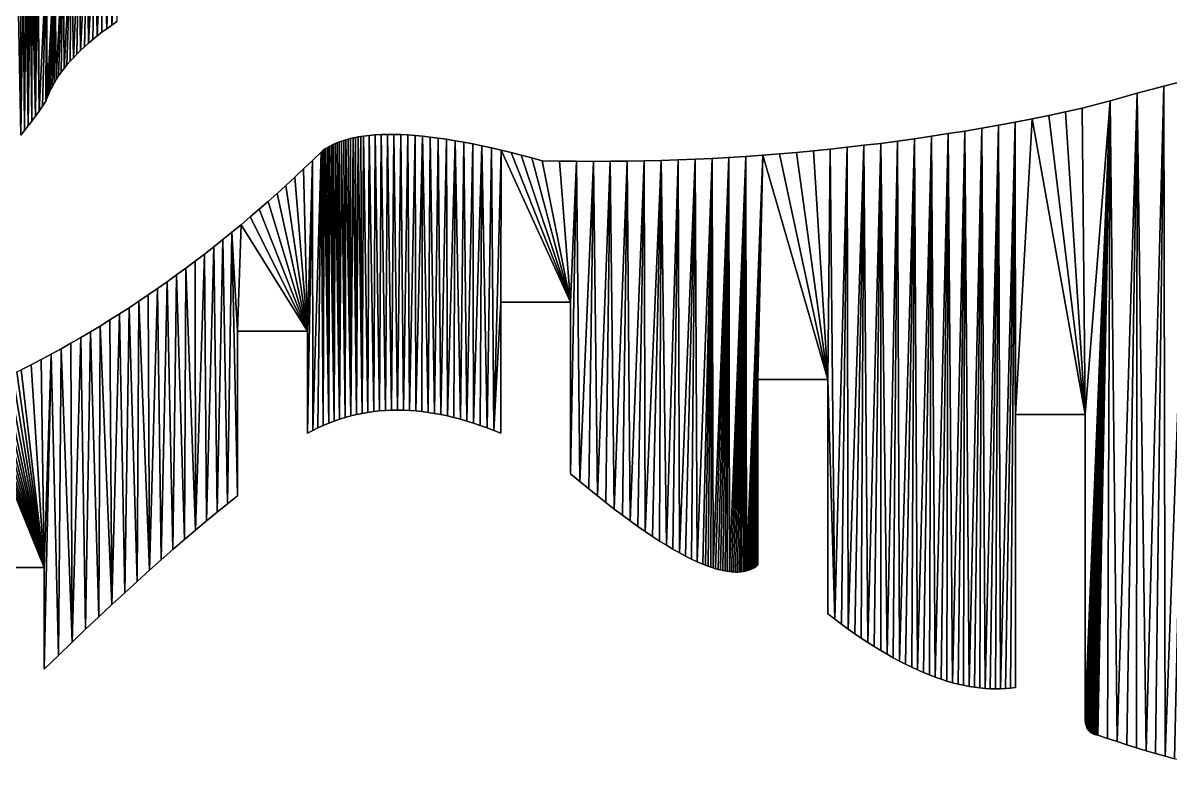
# Model space of a CAD drawing. Extents: x 10 to 917, y 10 to 841.
# Drawn here: x 205.9 to 310, y 140.1 to 209.5 of the extents above; entities that cross this region are included whole.
import ezdxf

# ---------------------------------------------------------------- set-up
doc = ezdxf.new("R2010")
doc.units = 0
doc.header["$MEASUREMENT"] = 0
doc.layers.get('0').update_dxf_attribs({"linetype": 'CONTINUOUS'})

msp = doc.modelspace()

# ---------------------------------------------------------------- linework, layer by layer
for p, q in [((213.53, 208.97), (213.99, 209.3)), ((213.99, 209.3), (214.46, 209.63)), ((212.27, 207.99), (212.68, 208.32)), ((212.68, 208.32), (213.1, 208.65)), ((213.1, 208.65), (213.53, 208.97)), ((211.16, 207), (211.51, 207.33)), ((211.51, 207.33), (211.88, 207.66)), ((211.88, 207.66), (212.27, 207.99)), ((209.92, 205.68), (210.21, 206.01)), ((210.21, 206.01), (210.51, 206.34)), ((210.51, 206.34), (210.83, 206.67)), ((210.83, 206.67), (211.16, 207)), ((209.17, 204.7), (209.41, 205.03)), ((209.41, 205.03), (209.66, 205.36)), ((209.66, 205.36), (209.92, 205.68)), ((208.58, 203.71), (208.76, 204.04)), ((208.76, 204.04), (208.96, 204.37)), ((208.96, 204.37), (209.17, 204.7)), ((311.76, 204.36), (309.4, 203.75)), ((208.14, 202.72), (208.27, 203.05)), ((208.27, 203.05), (208.41, 203.38)), ((208.41, 203.38), (208.58, 203.71)), ((306.99, 203.11), (304.52, 202.44)), ((309.4, 203.75), (306.99, 203.11)), ((207.4, 201.48), (207.71, 201.94)), ((207.71, 201.94), (208.02, 202.39)), ((208.02, 202.39), (208.14, 202.72)), ((304.52, 202.44), (302, 201.75)), ((206.75, 200.59), (207.08, 201.04)), ((207.08, 201.04), (207.4, 201.48)), ((297.44, 200.8), (295.92, 200.5)), ((298.96, 201.1), (297.44, 200.8)), ((300.48, 201.42), (298.96, 201.1)), ((302, 201.75), (300.48, 201.42)), ((205.74, 199.3), (206.08, 199.73)), ((206.08, 199.73), (206.42, 200.16)), ((206.42, 200.16), (206.75, 200.59)), ((292.88, 199.95), (291.35, 199.69)), ((294.4, 200.22), (292.88, 199.95)), ((295.92, 200.5), (294.4, 200.22)), ((234.62, 198.7), (234.43, 198.63)), ((234.82, 198.77), (234.62, 198.7)), ((235.02, 198.84), (234.82, 198.77)), ((235.22, 198.9), (235.02, 198.84)), ((235.44, 198.96), (235.22, 198.9)), ((235.65, 199.02), (235.44, 198.96)), ((235.88, 199.07), (235.65, 199.02)), ((236.1, 199.11), (235.88, 199.07)), ((236.34, 199.16), (236.1, 199.11)), ((236.58, 199.2), (236.34, 199.16)), ((236.82, 199.23), (236.58, 199.2)), ((237.33, 199.29), (236.82, 199.23)), ((237.86, 199.34), (237.33, 199.29)), ((238.41, 199.37), (237.86, 199.34)), ((238.98, 199.38), (238.41, 199.37)), ((239.57, 199.38), (238.98, 199.38)), ((240.19, 199.36), (239.57, 199.38)), ((240.83, 199.33), (240.19, 199.36)), ((241.49, 199.28), (240.83, 199.33)), ((242.17, 199.22), (241.49, 199.28)), ((242.87, 199.14), (242.17, 199.22)), ((243.6, 199.05), (242.87, 199.14)), ((244.35, 198.94), (243.6, 199.05)), ((245.12, 198.81), (244.35, 198.94)), ((245.91, 198.67), (245.12, 198.81)), ((285.25, 198.78), (283.73, 198.57)), ((286.78, 198.99), (285.25, 198.78)), ((288.31, 199.21), (286.78, 198.99)), ((289.83, 199.45), (288.31, 199.21)), ((291.35, 199.69), (289.83, 199.45)), ((232.97, 197.78), (232.18, 197.01)), ((233.11, 197.89), (232.97, 197.78)), ((233.26, 198), (233.11, 197.89)), ((233.41, 198.1), (233.26, 198)), ((233.57, 198.2), (233.41, 198.1)), ((233.73, 198.29), (233.57, 198.2)), ((233.9, 198.38), (233.73, 198.29)), ((234.07, 198.47), (233.9, 198.38)), ((234.25, 198.55), (234.07, 198.47)), ((234.43, 198.63), (234.25, 198.55)), ((246.72, 198.52), (245.91, 198.67)), ((247.56, 198.34), (246.72, 198.52)), ((248.42, 198.16), (247.56, 198.34)), ((249.3, 197.96), (248.42, 198.16)), ((250.2, 197.74), (249.3, 197.96)), ((251.12, 197.5), (250.2, 197.74)), ((276.08, 197.74), (274.55, 197.61)), ((277.61, 197.89), (276.08, 197.74)), ((279.14, 198.04), (277.61, 197.89)), ((280.67, 198.21), (279.14, 198.04)), ((282.2, 198.39), (280.67, 198.21)), ((283.73, 198.57), (282.2, 198.39)), ((232.18, 197.01), (231.39, 196.25)), ((252.07, 197.26), (251.12, 197.5)), ((253.03, 196.99), (252.07, 197.26)), ((254.58, 196.96), (253.03, 196.99)), ((256.12, 196.94), (254.58, 196.96)), ((257.66, 196.93), (256.12, 196.94)), ((259.2, 196.94), (257.66, 196.93)), ((260.74, 196.95), (259.2, 196.94)), ((262.27, 196.98), (260.74, 196.95)), ((263.81, 197.02), (262.27, 196.98)), ((265.35, 197.07), (263.81, 197.02)), ((266.88, 197.13), (265.35, 197.07)), ((268.42, 197.2), (266.88, 197.13)), ((269.95, 197.29), (268.42, 197.2)), ((271.49, 197.39), (269.95, 197.29)), ((273.02, 197.49), (271.49, 197.39)), ((274.55, 197.61), (273.02, 197.49)), ((231.39, 196.25), (230.59, 195.5)), ((229.78, 194.75), (228.98, 194.02)), ((230.59, 195.5), (229.78, 194.75)), ((228.98, 194.02), (228.17, 193.3)), ((227.35, 192.59), (226.54, 191.89)), ((228.17, 193.3), (227.35, 192.59)), ((226.54, 191.89), (225.72, 191.19)), ((224.89, 190.51), (224.06, 189.84)), ((225.72, 191.19), (224.89, 190.51)), ((224.06, 189.84), (223.23, 189.18)), ((222.39, 188.52), (221.55, 187.88)), ((223.23, 189.18), (222.39, 188.52)), ((220.71, 187.25), (219.86, 186.63)), ((221.55, 187.88), (220.71, 187.25)), ((219.86, 186.63), (219.01, 186.01)), ((218.15, 185.41), (217.29, 184.82)), ((219.01, 186.01), (218.15, 185.41)), ((216.43, 184.24), (215.56, 183.66)), ((217.29, 184.82), (216.43, 184.24)), ((249.26, 172.27), (249.26, 184.15)), ((249.26, 184.15), (255.6, 184.15)), ((255.6, 184.15), (255.6, 168.58)), ((214.69, 183.1), (213.82, 182.55)), ((215.56, 183.66), (214.69, 183.1)), ((213.82, 182.55), (212.94, 182)), ((212.06, 181.47), (211.17, 180.95)), ((212.94, 182), (212.06, 181.47)), ((225.39, 166.6), (225.39, 181.52)), ((225.39, 181.52), (231.73, 181.52)), ((231.73, 181.52), (231.73, 172.27)), ((210.28, 180.44), (209.39, 179.93)), ((211.17, 180.95), (210.28, 180.44)), ((207.59, 178.96), (206.69, 178.48)), ((208.49, 179.44), (207.59, 178.96)), ((209.39, 179.93), (208.49, 179.44)), ((206.69, 178.48), (205.78, 178.02)), ((272.59, 160.34), (272.59, 177.14)), ((272.59, 177.14), (278.93, 177.14)), ((278.93, 177.14), (278.93, 155.88)), ((235.15, 173.71), (235.66, 173.85)), ((235.66, 173.85), (236.17, 173.97)), ((236.17, 173.97), (236.69, 174.08)), ((236.69, 174.08), (237.21, 174.17)), ((237.21, 174.17), (237.74, 174.24)), ((237.74, 174.24), (238.27, 174.3)), ((238.27, 174.3), (238.81, 174.34)), ((238.81, 174.34), (239.35, 174.37)), ((239.35, 174.37), (239.89, 174.37)), ((239.89, 174.37), (240.44, 174.37)), ((240.44, 174.37), (241, 174.34)), ((241, 174.34), (241.55, 174.3)), ((241.55, 174.3), (242.12, 174.24)), ((242.12, 174.24), (242.69, 174.17)), ((242.69, 174.17), (243.26, 174.08)), ((243.26, 174.08), (243.84, 173.97)), ((243.84, 173.97), (244.42, 173.85)), ((244.42, 173.85), (245.01, 173.71)), ((295.93, 149.21), (295.93, 173.98)), ((295.93, 173.98), (302.27, 173.98)), ((302.27, 173.98), (302.27, 146.8)), ((232.21, 172.52), (232.69, 172.76)), ((232.69, 172.76), (233.17, 172.98)), ((233.17, 172.98), (233.66, 173.19)), ((233.66, 173.19), (234.15, 173.38)), ((234.15, 173.38), (234.65, 173.55)), ((234.65, 173.55), (235.15, 173.71)), ((245.01, 173.71), (245.6, 173.55)), ((245.6, 173.55), (246.2, 173.38)), ((246.2, 173.38), (246.8, 173.19)), ((246.8, 173.19), (247.41, 172.98)), ((247.41, 172.98), (248.02, 172.76)), ((248.02, 172.76), (248.64, 172.52)), ((231.73, 172.27), (232.21, 172.52)), ((248.64, 172.52), (249.26, 172.27)), ((255.6, 168.58), (256.43, 167.89)), ((256.43, 167.89), (257.24, 167.22)), ((224.48, 165.87), (225.39, 166.6)), ((257.24, 167.22), (258.03, 166.59)), ((258.03, 166.59), (258.8, 165.98)), ((223.54, 165.11), (224.48, 165.87)), ((258.8, 165.98), (259.55, 165.4)), ((222.57, 164.32), (223.54, 165.11)), ((259.55, 165.4), (260.29, 164.84)), ((260.29, 164.84), (261, 164.32)), ((220.57, 162.63), (221.59, 163.49)), ((221.59, 163.49), (222.57, 164.32)), ((261, 164.32), (261.69, 163.82)), ((261.69, 163.82), (262.37, 163.35)), ((262.37, 163.35), (263.03, 162.91)), ((219.54, 161.73), (220.57, 162.63)), ((263.03, 162.91), (263.66, 162.5)), ((263.66, 162.5), (264.28, 162.12)), ((218.48, 160.8), (219.54, 161.73)), ((264.28, 162.12), (264.88, 161.76)), ((264.88, 161.76), (265.46, 161.43)), ((265.46, 161.43), (266.02, 161.13)), ((217.4, 159.84), (218.48, 160.8)), ((266.02, 161.13), (266.56, 160.86)), ((266.56, 160.86), (267.08, 160.62)), ((267.08, 160.62), (267.58, 160.4)), ((267.58, 160.4), (267.83, 160.31)), ((267.83, 160.31), (268.07, 160.22)), ((268.07, 160.22), (268.3, 160.13)), ((272.36, 160.16), (272.48, 160.24)), ((272.48, 160.24), (272.59, 160.34)), ((201.53, 160.11), (207.87, 160.11)), ((207.87, 160.11), (207.87, 150.88)), ((216.29, 158.84), (217.4, 159.84)), ((268.3, 160.13), (268.53, 160.06)), ((268.53, 160.06), (268.75, 159.99)), ((268.75, 159.99), (268.97, 159.92)), ((268.97, 159.92), (269.19, 159.87)), ((269.19, 159.87), (269.4, 159.82)), ((269.4, 159.82), (269.6, 159.78)), ((269.6, 159.78), (269.81, 159.75)), ((269.81, 159.75), (270, 159.72)), ((270, 159.72), (270.19, 159.7)), ((270.19, 159.7), (270.38, 159.69)), ((270.38, 159.69), (270.56, 159.68)), ((270.56, 159.68), (270.74, 159.68)), ((270.74, 159.68), (270.91, 159.69)), ((270.91, 159.69), (271.07, 159.71)), ((271.07, 159.71), (271.24, 159.73)), ((271.24, 159.73), (271.39, 159.76)), ((271.39, 159.76), (271.55, 159.79)), ((271.55, 159.79), (271.69, 159.84)), ((271.69, 159.84), (271.84, 159.89)), ((271.84, 159.89), (271.97, 159.94)), ((271.97, 159.94), (272.11, 160.01)), ((272.11, 160.01), (272.24, 160.08)), ((272.24, 160.08), (272.36, 160.16)), ((215.16, 157.8), (216.29, 158.84)), ((214, 156.73), (215.16, 157.8)), ((212.83, 155.63), (214, 156.73)), ((211.62, 154.49), (212.83, 155.63)), ((278.93, 155.88), (279.55, 155.41)), ((279.55, 155.41), (280.16, 154.95)), ((210.4, 153.32), (211.62, 154.49)), ((280.16, 154.95), (280.77, 154.51)), ((280.77, 154.51), (281.37, 154.09)), ((281.37, 154.09), (281.96, 153.68)), ((209.15, 152.12), (210.4, 153.32)), ((281.96, 153.68), (282.55, 153.29)), ((282.55, 153.29), (283.14, 152.92)), ((283.14, 152.92), (283.72, 152.57)), ((207.87, 150.88), (209.15, 152.12)), ((283.72, 152.57), (284.29, 152.23)), ((284.29, 152.23), (284.86, 151.91)), ((284.86, 151.91), (285.42, 151.61)), ((285.42, 151.61), (285.98, 151.32)), ((285.98, 151.32), (286.53, 151.05)), ((286.53, 151.05), (287.07, 150.8)), ((287.07, 150.8), (287.61, 150.57)), ((287.61, 150.57), (288.15, 150.35)), ((288.15, 150.35), (288.67, 150.15)), ((288.67, 150.15), (289.2, 149.97)), ((289.2, 149.97), (289.71, 149.8)), ((289.71, 149.8), (290.23, 149.65)), ((290.23, 149.65), (290.73, 149.52)), ((290.73, 149.52), (291.23, 149.41)), ((291.23, 149.41), (291.73, 149.31)), ((291.73, 149.31), (292.22, 149.23)), ((292.22, 149.23), (292.7, 149.17)), ((292.7, 149.17), (293.18, 149.12)), ((293.18, 149.12), (293.65, 149.09)), ((293.65, 149.09), (294.12, 149.08)), ((294.12, 149.08), (294.58, 149.09)), ((294.58, 149.09), (295.03, 149.11)), ((295.03, 149.11), (295.48, 149.15)), ((295.48, 149.15), (295.93, 149.21)), ((302.27, 146.8), (302.26, 146.58)), ((302.26, 146.58), (302.26, 146.38)), ((302.26, 146.38), (302.27, 146.19)), ((302.27, 146.19), (302.29, 146.01)), ((302.29, 146.01), (302.33, 145.85)), ((302.33, 145.85), (302.37, 145.69)), ((302.37, 145.69), (302.42, 145.56)), ((302.42, 145.56), (302.49, 145.43)), ((302.49, 145.43), (302.57, 145.32)), ((302.57, 145.32), (302.65, 145.22)), ((302.65, 145.22), (302.75, 145.13)), ((302.75, 145.13), (302.86, 145.06)), ((302.86, 145.06), (302.98, 145)), ((302.98, 145), (303.11, 144.95)), ((303.11, 144.95), (303.25, 144.92)), ((303.25, 144.92), (303.4, 144.89)), ((303.4, 144.89), (304.29, 144.59)), ((304.29, 144.59), (305.16, 144.3)), ((305.16, 144.3), (306.04, 144.02)), ((306.04, 144.02), (306.91, 143.74)), ((306.91, 143.74), (307.78, 143.48)), ((307.78, 143.48), (308.64, 143.22)), ((308.64, 143.22), (309.5, 142.98)), ((309.5, 142.98), (310.36, 142.74))]:
    msp.add_line(p, q)

# ---------------------------------------------------------------- meshes
mesh = msp.add_polyface()
corners = [(205.74, 199.3), (205.47, 213.67), (205.72, 213.77), (205.96, 213.87), (206.08, 199.73), (206.19, 213.97), (206.42, 200.16), (206.39, 214.07), (206.59, 214.17), (206.75, 200.59), (206.76, 214.27), (207.08, 201.04), (206.93, 214.37), (207.07, 214.47), (207.21, 214.57), (207.4, 201.48), (207.32, 214.68), (208.08, 215.36), (207.71, 201.94), (208.02, 202.39), (208.14, 202.72), (208.83, 216.02), (208.27, 203.05), (208.41, 203.38), (208.58, 203.71), (208.76, 204.04), (208.96, 204.37), (209.57, 216.65), (209.17, 204.7), (209.41, 205.03), (209.66, 205.36), (210.31, 217.27), (209.92, 205.68), (210.21, 206.01), (210.51, 206.34), (211.04, 217.86), (210.83, 206.67), (211.16, 207), (211.76, 218.43), (211.51, 207.33), (211.88, 207.66), (212.47, 218.98), (212.27, 207.99), (212.68, 208.32), (213.18, 219.5), (213.1, 208.65), (213.53, 208.97), (213.88, 220.01), (213.99, 209.3), (214.57, 220.49), (214.46, 209.63)]
mesh.append_faces([[corners[k] for k in face] for face in [(0, 3, 4), (4, 5, 6), (6, 8, 9), (9, 10, 11), (11, 14, 15), (15, 17, 18), (18, 17, 19), (19, 17, 20), (20, 21, 22), (22, 21, 23), (23, 21, 24), (24, 21, 25), (25, 21, 26), (26, 27, 28), (28, 27, 29), (29, 27, 30), (30, 31, 32), (32, 31, 33), (33, 31, 34), (34, 35, 36), (36, 35, 37), (37, 38, 39), (39, 38, 40), (40, 41, 42), (42, 41, 43), (43, 44, 45), (45, 44, 46), (46, 47, 48), (48, 49, 50)]], dxfattribs={"vtx0": -1, "vtx1": -1})
mesh.append_faces([[corners[k] for k in face] for face in [(0, 1, 2), (0, 2, 3), (4, 3, 5), (6, 5, 7), (6, 7, 8), (9, 8, 10), (11, 10, 12), (11, 12, 13), (11, 13, 14), (15, 14, 16), (15, 16, 17), (20, 17, 21), (26, 21, 27), (30, 27, 31), (34, 31, 35), (37, 35, 38), (40, 38, 41), (43, 41, 44), (46, 44, 47), (48, 47, 49)]], dxfattribs={"vtx0": -1, "vtx2": -1})
mesh = msp.add_polyface()
corners = [(292.7, 149.17), (292.88, 199.95), (293.18, 149.12), (294.4, 200.22), (293.65, 149.09), (294.12, 149.08), (294.58, 149.09), (295.92, 200.5), (295.03, 149.11), (295.48, 149.15), (295.93, 149.21), (295.93, 173.98), (297.44, 200.8), (302.27, 173.98), (298.96, 201.1), (300.48, 201.42), (302, 201.75), (304.52, 202.44), (302.27, 146.8), (302.27, 146.19), (302.29, 146.01), (302.33, 145.85), (302.37, 145.69), (302.42, 145.56), (302.49, 145.43), (302.57, 145.32), (302.65, 145.22), (302.75, 145.13), (302.86, 145.06), (305.16, 144.3), (306.99, 203.11), (307.78, 143.48), (309.4, 203.75), (309.5, 142.98), (311.76, 204.36), (312.06, 142.3), (314.05, 204.95), (314.59, 141.71), (316.3, 205.51), (317.09, 141.21), (318.49, 206.04), (318.74, 140.92), (320.62, 206.55), (321.19, 140.56), (322.7, 207.03), (322.8, 140.37), (324.72, 207.49), (325.2, 140.15), (326.69, 207.91), (326.78, 140.06), (328.6, 208.31), (329.12, 139.99), (330.45, 208.69), (331.5, 140.37), (332.25, 209.03), (333.07, 140.74), (334, 209.35), (334.59, 141.09), (335.69, 209.64)]
mesh.append_faces([[corners[k] for k in face] for face in [(0, 1, 2), (2, 3, 4), (4, 3, 5), (5, 3, 6), (6, 7, 8), (8, 7, 9), (9, 7, 10), (10, 7, 11), (12, 11, 7), (11, 12, 13), (13, 17, 18), (19, 17, 20), (20, 17, 21), (21, 17, 22), (22, 17, 23), (23, 17, 24), (24, 17, 25), (25, 17, 26), (26, 17, 27), (27, 17, 28)]], dxfattribs={"vtx0": -1, "vtx1": -1})
mesh.append_faces([[corners[k] for k in face] for face in [(18, 17, 19)]], dxfattribs={"vtx0": -1, "vtx1": -1, "vtx2": -1})
mesh.append_faces([[corners[k] for k in face] for face in [(2, 1, 3), (6, 3, 7), (13, 12, 14), (13, 14, 15), (13, 15, 16), (13, 16, 17), (29, 17, 30), (31, 30, 32), (33, 32, 34), (35, 34, 36), (37, 36, 38), (39, 38, 40), (41, 40, 42), (43, 42, 44), (45, 44, 46), (47, 46, 48), (49, 48, 50), (51, 50, 52), (53, 52, 54), (55, 54, 56), (57, 56, 58)]], dxfattribs={"vtx0": -1, "vtx2": -1})
mesh = msp.add_polyface()
corners = [(302.27, 146.8), (302.26, 146.38), (302.26, 146.58), (302.27, 146.19), (302.86, 145.06), (304.52, 202.44), (302.98, 145), (303.11, 144.95), (303.25, 144.92), (303.4, 144.89), (304.29, 144.59), (305.16, 144.3), (306.99, 203.11), (306.04, 144.02), (306.91, 143.74), (307.78, 143.48), (309.4, 203.75), (308.64, 143.22), (309.5, 142.98), (311.76, 204.36), (310.36, 142.74), (311.21, 142.52), (312.06, 142.3), (314.05, 204.95), (312.91, 142.1), (313.75, 141.9), (314.59, 141.71), (316.3, 205.51), (315.43, 141.54), (316.26, 141.37), (317.09, 141.21), (318.49, 206.04), (317.92, 141.06), (318.74, 140.92), (320.62, 206.55), (319.56, 140.79), (320.37, 140.67), (321.19, 140.56), (322.7, 207.03), (322, 140.46), (322.8, 140.37), (324.72, 207.49), (323.6, 140.29), (324.4, 140.22), (325.2, 140.15), (326.69, 207.91), (325.99, 140.1), (326.78, 140.06), (328.6, 208.31), (327.56, 140.02), (328.35, 140), (329.12, 139.99), (330.45, 208.69), (329.9, 139.98), (331.5, 140.37), (332.25, 209.03), (333.07, 140.74), (334, 209.35), (334.59, 141.09)]
mesh.append_faces([[corners[k] for k in face] for face in [(0, 1, 2)]], dxfattribs={"vtx0": -1})
mesh.append_faces([[corners[k] for k in face] for face in [(1, 0, 3), (4, 5, 6), (6, 5, 7), (7, 5, 8), (8, 5, 9), (9, 5, 10), (10, 5, 11), (11, 12, 13), (13, 12, 14), (14, 12, 15), (15, 16, 17), (17, 16, 18), (18, 19, 20), (20, 19, 21), (21, 19, 22), (22, 23, 24), (24, 23, 25), (25, 23, 26), (26, 27, 28), (28, 27, 29), (29, 27, 30), (30, 31, 32), (32, 31, 33), (33, 34, 35), (35, 34, 36), (36, 34, 37), (37, 38, 39), (39, 38, 40), (40, 41, 42), (42, 41, 43), (43, 41, 44), (44, 45, 46), (46, 45, 47), (47, 48, 49), (49, 48, 50), (50, 48, 51), (51, 52, 53), (53, 52, 54), (54, 55, 56), (56, 57, 58)]], dxfattribs={"vtx0": -1, "vtx1": -1})
mesh = msp.add_polyface()
corners = [(272.11, 160.01), (273.02, 197.49), (272.59, 177.14), (278.93, 177.14), (274.55, 197.61), (276.08, 197.74), (277.61, 197.89), (279.14, 198.04), (279.55, 155.41), (278.93, 155.88), (280.67, 198.21), (280.16, 154.95), (280.77, 154.51), (282.2, 198.39), (281.37, 154.09), (281.96, 153.68), (282.55, 153.29), (283.73, 198.57), (283.14, 152.92), (283.72, 152.57), (284.29, 152.23), (285.25, 198.78), (284.86, 151.91), (285.42, 151.61), (286.78, 198.99), (285.98, 151.32), (286.53, 151.05), (287.07, 150.8), (288.31, 199.21), (287.61, 150.57), (288.15, 150.35), (288.67, 150.15), (289.83, 199.45), (289.2, 149.97), (289.71, 149.8), (290.23, 149.65), (291.35, 199.69), (290.73, 149.52), (291.23, 149.41), (291.73, 149.31), (292.88, 199.95), (292.22, 149.23), (292.7, 149.17), (272.59, 160.34), (272.48, 160.24)]
mesh.append_faces([[corners[k] for k in face] for face in [(3, 8, 9)]], dxfattribs={"vtx0": -1})
mesh.append_faces([[corners[k] for k in face] for face in [(2, 1, 3), (8, 10, 11), (11, 10, 12), (12, 13, 14), (14, 13, 15), (15, 13, 16), (16, 17, 18), (18, 17, 19), (19, 17, 20), (20, 21, 22), (22, 21, 23), (23, 24, 25), (25, 24, 26), (26, 24, 27), (27, 28, 29), (29, 28, 30), (30, 28, 31), (31, 32, 33), (33, 32, 34), (34, 32, 35), (35, 36, 37), (37, 36, 38), (38, 36, 39), (39, 40, 41), (41, 40, 42)]], dxfattribs={"vtx0": -1, "vtx1": -1})
mesh.append_faces([[corners[k] for k in face] for face in [(0, 1, 2), (8, 3, 7)]], dxfattribs={"vtx0": -1, "vtx1": -1, "vtx2": -1})
mesh.append_faces([[corners[k] for k in face] for face in [(3, 1, 4), (3, 4, 5), (3, 5, 6), (3, 6, 7), (8, 7, 10), (12, 10, 13), (16, 13, 17), (20, 17, 21), (23, 21, 24), (27, 24, 28), (31, 28, 32), (35, 32, 36), (39, 36, 40)]], dxfattribs={"vtx0": -1, "vtx2": -1})
mesh.append_faces([[corners[k] for k in face] for face in [(43, 44, 2)]], dxfattribs={"vtx1": -1})
mesh = msp.add_polyface()
corners = [(234.15, 173.38), (233.9, 198.38), (234.07, 198.47), (234.25, 198.55), (234.65, 173.55), (234.43, 198.63), (234.62, 198.7), (234.82, 198.77), (235.15, 173.71), (235.02, 198.84), (235.22, 198.9), (235.66, 173.85), (235.44, 198.96), (235.65, 199.02), (235.88, 199.07), (236.17, 173.97), (236.1, 199.11), (236.34, 199.16), (236.69, 174.08), (236.58, 199.2), (236.82, 199.23), (237.21, 174.17), (237.33, 199.29), (237.74, 174.24), (237.86, 199.34), (238.27, 174.3), (238.41, 199.37), (238.81, 174.34), (238.98, 199.38), (239.35, 174.37), (239.57, 199.38), (239.89, 174.37), (240.19, 199.36), (240.44, 174.37), (240.83, 199.33), (241, 174.34), (241.49, 199.28), (241.55, 174.3), (242.17, 199.22), (242.12, 174.24), (242.69, 174.17), (242.87, 199.14), (243.26, 174.08)]
mesh.append_faces([[corners[k] for k in face] for face in [(0, 3, 4), (4, 7, 8), (8, 10, 11), (11, 14, 15), (15, 17, 18), (18, 20, 21), (21, 22, 23), (23, 24, 25), (25, 26, 27), (27, 28, 29), (29, 30, 31), (31, 32, 33), (33, 34, 35), (35, 36, 37), (37, 38, 39), (39, 38, 40), (40, 41, 42)]], dxfattribs={"vtx0": -1, "vtx1": -1})
mesh.append_faces([[corners[k] for k in face] for face in [(0, 1, 2), (0, 2, 3), (4, 3, 5), (4, 5, 6), (4, 6, 7), (8, 7, 9), (8, 9, 10), (11, 10, 12), (11, 12, 13), (11, 13, 14), (15, 14, 16), (15, 16, 17), (18, 17, 19), (18, 19, 20), (21, 20, 22), (23, 22, 24), (25, 24, 26), (27, 26, 28), (29, 28, 30), (31, 30, 32), (33, 32, 34), (35, 34, 36), (37, 36, 38), (40, 38, 41)]], dxfattribs={"vtx0": -1, "vtx2": -1})
mesh = msp.add_polyface()
corners = [(243.26, 174.08), (242.87, 199.14), (243.6, 199.05), (243.84, 173.97), (244.35, 198.94), (244.42, 173.85), (245.12, 198.81), (245.01, 173.71), (245.6, 173.55), (245.91, 198.67), (246.2, 173.38), (246.72, 198.52), (246.8, 173.19), (247.56, 198.34), (247.41, 172.98), (248.02, 172.76), (248.42, 198.16), (248.64, 172.52), (249.3, 197.96), (249.26, 184.15), (255.6, 184.15), (250.2, 197.74), (251.12, 197.5), (252.07, 197.26), (253.03, 196.99), (254.58, 196.96), (256.12, 196.94), (255.6, 168.58), (256.43, 167.89), (257.66, 196.93), (257.24, 167.22), (258.03, 166.59), (259.2, 196.94), (258.8, 165.98), (259.55, 165.4), (260.74, 196.95), (260.29, 164.84), (261, 164.32), (262.27, 196.98), (261.69, 163.82), (262.37, 163.35), (263.81, 197.02), (263.03, 162.91), (249.26, 172.27)]
mesh.append_faces([[corners[k] for k in face] for face in [(0, 2, 3), (3, 4, 5), (5, 6, 7), (7, 6, 8), (8, 9, 10), (10, 11, 12), (12, 13, 14), (14, 13, 15), (15, 16, 17), (19, 18, 20), (20, 26, 27), (27, 26, 28), (28, 29, 30), (30, 29, 31), (31, 32, 33), (33, 32, 34), (34, 35, 36), (36, 35, 37), (37, 38, 39), (39, 38, 40), (40, 41, 42)]], dxfattribs={"vtx0": -1, "vtx1": -1})
mesh.append_faces([[corners[k] for k in face] for face in [(17, 18, 19)]], dxfattribs={"vtx0": -1, "vtx1": -1, "vtx2": -1})
mesh.append_faces([[corners[k] for k in face] for face in [(0, 1, 2), (3, 2, 4), (5, 4, 6), (8, 6, 9), (10, 9, 11), (12, 11, 13), (15, 13, 16), (17, 16, 18), (20, 18, 21), (20, 21, 22), (20, 22, 23), (20, 23, 24), (20, 24, 25), (20, 25, 26), (28, 26, 29), (31, 29, 32), (34, 32, 35), (37, 35, 38), (40, 38, 41)]], dxfattribs={"vtx0": -1, "vtx2": -1})
mesh.append_faces([[corners[k] for k in face] for face in [(43, 17, 19)]], dxfattribs={"vtx1": -1})
mesh = msp.add_polyface()
corners = [(217.4, 159.84), (216.43, 184.24), (217.29, 184.82), (218.15, 185.41), (218.48, 160.8), (219.01, 186.01), (219.54, 161.73), (219.86, 186.63), (220.57, 162.63), (220.71, 187.25), (221.59, 163.49), (221.55, 187.88), (222.39, 188.52), (222.57, 164.32), (223.23, 189.18), (223.54, 165.11), (224.06, 189.84), (224.48, 165.87), (224.89, 190.51), (225.39, 166.6), (225.39, 181.52), (225.72, 191.19), (231.73, 181.52), (226.54, 191.89), (227.35, 192.59), (228.17, 193.3), (228.98, 194.02), (229.78, 194.75), (230.59, 195.5), (231.39, 196.25), (232.18, 197.01), (231.73, 172.27), (232.21, 172.52), (232.97, 197.78), (232.69, 172.76), (233.17, 172.98), (233.11, 197.89), (233.26, 198), (233.66, 173.19), (233.41, 198.1), (233.57, 198.2), (233.73, 198.29), (234.15, 173.38), (233.9, 198.38)]
mesh.append_faces([[corners[k] for k in face] for face in [(0, 3, 4), (4, 5, 6), (6, 7, 8), (8, 9, 10), (10, 12, 13), (13, 14, 15), (15, 16, 17), (17, 18, 19), (19, 18, 20), (20, 21, 22), (22, 30, 31), (31, 30, 32), (32, 33, 34), (34, 33, 35), (35, 37, 38), (38, 41, 42)]], dxfattribs={"vtx0": -1, "vtx1": -1})
mesh.append_faces([[corners[k] for k in face] for face in [(0, 1, 2), (0, 2, 3), (4, 3, 5), (6, 5, 7), (8, 7, 9), (10, 9, 11), (10, 11, 12), (13, 12, 14), (15, 14, 16), (17, 16, 18), (20, 18, 21), (22, 21, 23), (22, 23, 24), (22, 24, 25), (22, 25, 26), (22, 26, 27), (22, 27, 28), (22, 28, 29), (22, 29, 30), (32, 30, 33), (35, 33, 36), (35, 36, 37), (38, 37, 39), (38, 39, 40), (38, 40, 41), (42, 41, 43)]], dxfattribs={"vtx0": -1, "vtx2": -1})
mesh = msp.add_polyface()
corners = [(263.03, 162.91), (263.81, 197.02), (263.66, 162.5), (264.28, 162.12), (265.35, 197.07), (264.88, 161.76), (265.46, 161.43), (266.88, 197.13), (266.02, 161.13), (266.56, 160.86), (267.08, 160.62), (268.42, 197.2), (267.58, 160.4), (267.83, 160.31), (268.07, 160.22), (268.3, 160.13), (268.53, 160.06), (269.95, 197.29), (268.75, 159.99), (268.97, 159.92), (269.19, 159.87), (269.4, 159.82), (269.6, 159.78), (269.81, 159.75), (270, 159.72), (271.49, 197.39), (270.19, 159.7), (270.38, 159.69), (270.56, 159.68), (270.74, 159.68), (270.91, 159.69), (271.07, 159.71), (271.24, 159.73), (271.39, 159.76), (271.55, 159.79), (273.02, 197.49), (271.69, 159.84), (271.84, 159.89), (271.97, 159.94), (272.11, 160.01), (272.59, 177.14), (272.24, 160.08), (272.36, 160.16), (272.48, 160.24)]
mesh.append_faces([[corners[k] for k in face] for face in [(0, 1, 2), (2, 1, 3), (3, 4, 5), (5, 4, 6), (6, 7, 8), (8, 7, 9), (9, 7, 10), (10, 11, 12), (12, 11, 13), (13, 11, 14), (14, 11, 15), (15, 11, 16), (16, 17, 18), (18, 17, 19), (19, 17, 20), (20, 17, 21), (21, 17, 22), (22, 17, 23), (23, 17, 24), (24, 25, 26), (26, 25, 27), (27, 25, 28), (28, 25, 29), (29, 25, 30), (30, 25, 31), (31, 25, 32), (32, 25, 33), (33, 25, 34), (34, 35, 36), (36, 35, 37), (37, 35, 38), (38, 35, 39), (39, 40, 41), (41, 40, 42), (42, 40, 43)]], dxfattribs={"vtx0": -1, "vtx1": -1})
mesh.append_faces([[corners[k] for k in face] for face in [(3, 1, 4), (6, 4, 7), (10, 7, 11), (16, 11, 17), (24, 17, 25), (34, 25, 35)]], dxfattribs={"vtx0": -1, "vtx2": -1})
mesh = msp.add_polyface()
corners = [(200.02, 134.15), (199.8, 173.97), (200.03, 174.21), (200.38, 134.56), (200.26, 174.45), (200.5, 174.68), (200.76, 135), (200.75, 174.91), (201.02, 175.14), (201.14, 135.46), (201.29, 175.37), (201.57, 175.59), (201.53, 160.11), (207.87, 160.11), (201.87, 175.81), (202.17, 176.03), (202.49, 176.24), (202.81, 176.45), (203.15, 176.66), (203.49, 176.86), (203.85, 177.06), (204.21, 177.26), (204.59, 177.45), (204.98, 177.64), (205.37, 177.83), (205.78, 178.02), (206.69, 178.48), (207.59, 178.96), (208.49, 179.44), (207.87, 150.88), (209.15, 152.12), (209.39, 179.93), (210.4, 153.32), (210.28, 180.44), (211.17, 180.95), (211.62, 154.49), (212.06, 181.47), (212.83, 155.63), (212.94, 182), (214, 156.73), (213.82, 182.55), (214.69, 183.1), (215.16, 157.8), (215.56, 183.66), (216.29, 158.84), (216.43, 184.24), (217.4, 159.84)]
mesh.append_faces([[corners[k] for k in face] for face in [(11, 12, 10), (12, 11, 13), (13, 28, 29), (29, 28, 30), (30, 31, 32), (32, 34, 35), (35, 36, 37), (37, 38, 39), (39, 41, 42), (42, 43, 44), (44, 45, 46)]], dxfattribs={"vtx0": -1, "vtx1": -1})
mesh.append_faces([[corners[k] for k in face] for face in [(0, 1, 2), (3, 2, 4), (3, 4, 5), (6, 5, 7), (6, 7, 8), (9, 8, 10), (13, 11, 14), (13, 14, 15), (13, 15, 16), (13, 16, 17), (13, 17, 18), (13, 18, 19), (13, 19, 20), (13, 20, 21), (13, 21, 22), (13, 22, 23), (13, 23, 24), (13, 24, 25), (13, 25, 26), (13, 26, 27), (13, 27, 28), (30, 28, 31), (32, 31, 33), (32, 33, 34), (35, 34, 36), (37, 36, 38), (39, 38, 40), (39, 40, 41), (42, 41, 43), (44, 43, 45)]], dxfattribs={"vtx0": -1, "vtx2": -1})

doc.saveas('drawing.dxf')
